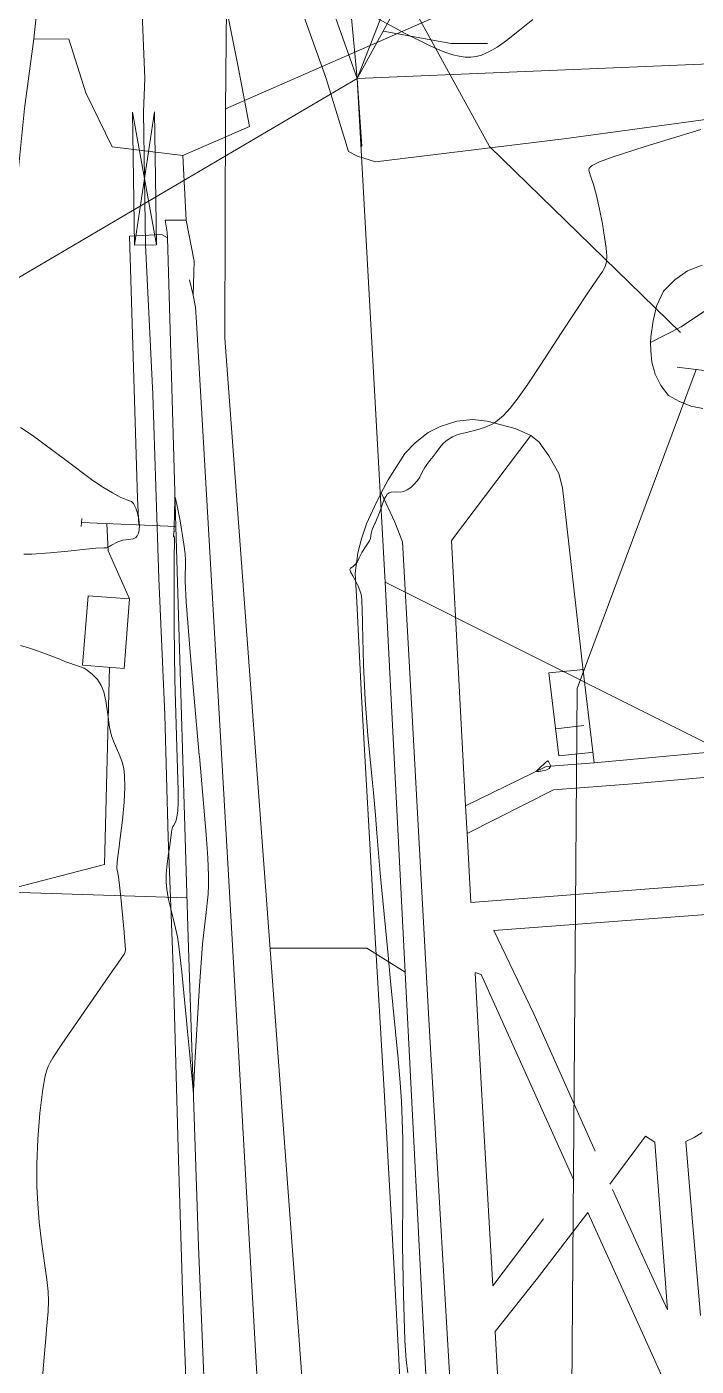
# Model space of a CAD drawing. Header units: metres. Extents: x 1233805 to 1234355, y 654698 to 655114.
# Drawn here: x 1233949.1 to 1233991.8, y 654744.9 to 654830.2 of the extents above; entities that cross this region are included whole.
import ezdxf

# ---------------------------------------------------------------- set-up
doc = ezdxf.new("R2010")
doc.units = ezdxf.units.M

msp = doc.modelspace()

# ---------------------------------------------------------------- linework, layer by layer
at = {"layer": 'ИИ_ВОДОПРОВОДЫ', "lineweight": 0}
for points in [[(1233967.944, 655082.797), (1233967.18, 655071.793), (1233964.522, 655012.19), (1233960.74, 654978.868), (1233962.888, 654934.908), (1233961.805, 654824.993), (1233961.762, 654810.371), (1233969.882, 654700.999)], [(1233961.805, 654824.993), (1234007.509, 654845.007), (1234046.966, 654859.039)]]:
    msp.add_lwpolyline(points, dxfattribs=at)
at = {"layer": 'ИИ_ГОРИЗОНТАЛИ_ОСН', "lineweight": 0}
for points, elevation in [([(1233971.295, 654830.837), (1233973.304, 654829.765), (1233974.774, 654829.032), (1233975.363, 654828.767), (1233975.855, 654828.571), (1233976.293, 654828.428), (1233976.693, 654828.333), (1233977.071, 654828.284), (1233977.431, 654828.28), (1233977.778, 654828.321), (1233978.117, 654828.409), (1233978.593, 654828.611), (1233979.118, 654828.92), (1233979.707, 654829.342), (1233980.538, 654830.003), (1233981.39, 654830.682)], 2.5), ([(1233992.089, 654823.658), (1233988.556, 654822.582), (1233986.445, 654821.895), (1233985.65, 654821.596), (1233985.378, 654821.473), (1233985.179, 654821.365), (1233985.053, 654821.271), (1233984.982, 654821.182), (1233984.963, 654821.095), (1233984.987, 654820.981), (1233985.094, 654820.645), (1233985.248, 654820.163), (1233985.445, 654819.466), (1233985.644, 654818.58), (1233985.824, 654817.657), (1233985.966, 654816.807), (1233986.059, 654816.115), (1233986.099, 654815.596), (1233986.083, 654815.232), (1233986, 654814.938), (1233985.827, 654814.62), (1233985.453, 654814.076), (1233984.934, 654813.329), (1233983.202, 654810.689), (1233981.903, 654808.694), (1233981.065, 654807.442), (1233980.45, 654806.575), (1233979.94, 654805.916), (1233979.521, 654805.449), (1233979.145, 654805.119), (1233978.944, 654804.977), (1233978.752, 654804.866), (1233978.313, 654804.687), (1233977.82, 654804.527), (1233977.419, 654804.419), (1233977.154, 654804.363), (1233976.781, 654804.28), (1233976.507, 654804.194), (1233976.275, 654804.09), (1233976.051, 654803.959), (1233975.843, 654803.807), (1233975.657, 654803.637), (1233975.462, 654803.412), (1233975.225, 654803.085), (1233975.049, 654802.838), (1233974.836, 654802.574), (1233974.638, 654802.328), (1233974.508, 654802.137), (1233974.347, 654801.833), (1233974.185, 654801.524), (1233974.035, 654801.295), (1233973.838, 654801.064), (1233973.614, 654800.862), (1233973.386, 654800.707), (1233973.167, 654800.611), (1233972.942, 654800.568), (1233972.652, 654800.57), (1233972.358, 654800.563), (1233972.23, 654800.514), (1233972.116, 654800.423), (1233972.013, 654800.291), (1233971.918, 654800.11), (1233971.745, 654799.631), (1233971.655, 654799.36), (1233971.337, 654798.588), (1233971.327, 654798.564), (1233971.16, 654798.171), (1233971.085, 654797.93), (1233971.065, 654797.77), (1233971.044, 654797.607), (1233970.989, 654797.466), (1233970.776, 654797.141), (1233970.495, 654796.716), (1233970.322, 654796.374), (1233970.186, 654796.101), (1233970.077, 654795.944), (1233969.993, 654795.866), (1233969.875, 654795.788), (1233969.762, 654795.707), (1233969.727, 654795.627), (1233969.767, 654795.483), (1233969.913, 654795.22), (1233970.064, 654794.96), (1233970.253, 654794.56), (1233970.42, 654794.118), (1233970.475, 654793.912), (1233970.492, 654793.72), (1233970.492, 654793.706), (1233970.494, 654793.675), (1233970.528, 654792.308), (1233970.531, 654792.106), (1233970.595, 654789.565), (1233970.708, 654787.334), (1233970.885, 654785.059), (1233971.173, 654782.042), (1233971.236, 654781.407), (1233971.37, 654779.976), (1233971.459, 654778.834), (1233971.459, 654778.833), (1233971.662, 654776.288), (1233972.163, 654771.054), (1233972.307, 654769.609), (1233972.808, 654764.45), (1233972.936, 654762.954), (1233973.018, 654761.735), (1233973.07, 654760.56), (1233973.098, 654759.311), (1233973.098, 654755.886), (1233973.092, 654752.528), (1233973.14, 654749.408), (1233973.241, 654746.499), (1233973.319, 654745.249), (1233973.416, 654744.45)], 2.5), ([(1233958.587, 654800.297), (1233958.581, 654800.104), (1233958.555, 654799.218), (1233958.545, 654798.939), (1233958.534, 654798.559), (1233958.533, 654798.422), (1233958.533, 654798.36), (1233958.527, 654798.288), (1233958.521, 654798.214), (1233958.529, 654798.164), (1233958.53, 654798.162), (1233958.524, 654798.057), (1233958.521, 654798.026), (1233958.496, 654797.725), (1233958.506, 654797.704), (1233958.533, 654797.767), (1233958.533, 654797.767), (1233958.545, 654797.579), (1233958.539, 654796.242), (1233958.538, 654796.094), (1233958.529, 654791.947), (1233958.568, 654788.599), (1233958.703, 654784.321), (1233958.79, 654781.541), (1233958.787, 654780.816), (1233958.76, 654780.255), (1233958.71, 654779.857), (1233958.631, 654779.582), (1233958.518, 654779.351), (1233958.516, 654779.349), (1233958.456, 654779.256), (1233958.417, 654779.144), (1233958.37, 654778.887), (1233958.249, 654778.034), (1233958.161, 654777.407), (1233958.155, 654777.367), (1233958.069, 654776.702), (1233958.028, 654776.189), (1233958.024, 654775.71), (1233958.057, 654775.258), (1233958.17, 654774.603), (1233958.401, 654773.679), (1233958.629, 654772.773), (1233958.738, 654772.227), (1233958.832, 654771.627), (1233959.018, 654769.969), (1233959.315, 654766.905), (1233959.383, 654766.2), (1233959.507, 654764.92), (1233959.615, 654763.8), (1233959.695, 654762.972), (1233959.695, 654762.972), (1233959.729, 654762.621), (1233959.739, 654762.523), (1233959.755, 654762.358), (1233959.757, 654762.336), (1233959.757, 654762.334)], 2.5), ([(1233959.756, 654762.383), (1233959.855, 654764.204), (1233960.122, 654768.79), (1233960.348, 654771.79), (1233960.549, 654773.595), (1233960.691, 654774.948), (1233960.718, 654775.513), (1233960.721, 654776.117), (1233960.68, 654777.252), (1233960.581, 654778.75), (1233960.144, 654783.724), (1233960.137, 654783.8), (1233959.568, 654790.08), (1233959.294, 654793.573), (1233959.235, 654794.885), (1233959.235, 654795.345), (1233959.255, 654795.75), (1233959.266, 654796.2), (1233959.23, 654796.637), (1233959.156, 654797.24), (1233958.92, 654798.737), (1233958.777, 654799.476), (1233958.637, 654800.063), (1233958.589, 654800.245)], 2.5), ([(1233982.284, 654782.863), (1233982.44, 654782.959), (1233982.526, 654783.082), (1233982.527, 654783.151), (1233982.485, 654783.235), (1233982.463, 654783.273), (1233982.438, 654783.322), (1233982.389, 654783.408), (1233982.348, 654783.436), (1233982.298, 654783.415), (1233982.204, 654783.329), (1233982.093, 654783.224), (1233981.929, 654783.078), (1233981.645, 654782.811), (1233981.627, 654782.774), (1233981.642, 654782.756), (1233981.789, 654782.766), (1233981.833, 654782.773), (1233981.91, 654782.783), (1233981.984, 654782.793), (1233982.14, 654782.82), (1233982.284, 654782.863)], 3)]:
    msp.add_lwpolyline(points, dxfattribs=dict(at, elevation=elevation))
at = {"layer": 'ИИ_ГОРИЗОНТАЛИ_УТОЛЩ', "lineweight": 0, "elevation": 2}
for points in [[(1233948.75, 654804.679), (1233949.477, 654804.181), (1233951.631, 654802.591), (1233953.276, 654801.373), (1233953.989, 654800.882), (1233954.594, 654800.507), (1233955.087, 654800.247), (1233955.517, 654800.078), (1233955.522, 654800.076), (1233955.816, 654799.961), (1233955.884, 654799.908), (1233955.943, 654799.828), (1233956.081, 654799.55), (1233956.204, 654799.211), (1233956.292, 654798.821), (1233956.317, 654798.427), (1233956.299, 654798.161), (1233956.253, 654797.942), (1233956.18, 654797.776), (1233956.081, 654797.662), (1233955.912, 654797.585), (1233955.626, 654797.547), (1233955.267, 654797.497), (1233954.95, 654797.385), (1233954.55, 654797.173), (1233954.442, 654797.112), (1233954.241, 654797.022), (1233954.071, 654797.009), (1233954.059, 654797.009), (1233953.547, 654796.992), (1233952.515, 654796.887), (1233952.21, 654796.852), (1233950.627, 654796.683), (1233949.454, 654796.607), (1233948.959, 654796.599)], [(1233948.749, 654790.779), (1233949.26, 654790.63), (1233949.829, 654790.441), (1233951.246, 654789.908), (1233951.573, 654789.78), (1233952.495, 654789.445), (1233952.788, 654789.337), (1233952.987, 654789.227), (1233953.339, 654788.952), (1233953.639, 654788.623), (1233953.877, 654788.247), (1233954.051, 654787.831), (1233954.188, 654787.262), (1233954.311, 654786.393), (1233954.423, 654785.581), (1233954.544, 654785.041), (1233954.667, 654784.687), (1233954.867, 654784.241), (1233955.081, 654783.761), (1233955.219, 654783.365), (1233955.318, 654782.951), (1233955.376, 654782.509), (1233955.399, 654781.753), (1233955.355, 654780.798), (1233955.246, 654779.655), (1233955.06, 654778.198), (1233955.055, 654778.162), (1233954.905, 654777.008), (1233954.884, 654776.58), (1233954.955, 654776.176), (1233954.989, 654776.031), (1233955.052, 654775.549), (1233955.056, 654775.508), (1233955.125, 654774.762), (1233955.341, 654772.517), (1233955.345, 654772.484), (1233955.435, 654771.391), (1233955.418, 654771.275), (1233955.345, 654771.13), (1233954.774, 654770.291), (1233954.606, 654770.05), (1233951.375, 654765.387), (1233950.791, 654764.511), (1233950.624, 654764.221), (1233950.497, 654763.956), (1233950.393, 654763.678), (1233950.308, 654763.37), (1233950.154, 654762.526), (1233949.968, 654760.985), (1233949.836, 654759.336), (1233949.774, 654757.759), (1233949.782, 654756.296), (1233949.836, 654755.214), (1233949.935, 654754.055), (1233950.078, 654752.821), (1233950.289, 654751.295), (1233950.415, 654750.396), (1233950.497, 654749.635), (1233950.52, 654749.014), (1233950.494, 654748.347), (1233950.401, 654747.222), (1233950.372, 654746.889), (1233950.046, 654742.971)]]:
    msp.add_lwpolyline(points, dxfattribs=at)
at = {"layer": 'ИИ_ДОРОГИ_АД', "lineweight": 0}
for points in [[(1233959.096, 654822.006), (1233963.325, 654823.85), (1233962.586, 654827.758), (1233961.317, 654834.175)], [(1233966.002, 654833.093), (1233968.19, 654826.985), (1233969.634, 654822.267), (1233970.21, 654821.971), (1233971.37, 654821.609), (1233983.364, 654823.071), (1233994.445, 654824.587), (1234002.148, 654825.517), (1234008.939, 654826.196), (1234013.097, 654826.94), (1234014.156, 654829.95), (1234015.401, 654834.283)], [(1233939.015, 654700.479), (1233939.498, 654709.184), (1233940.941, 654731.387), (1233942.25, 654752.471), (1233943.772, 654772.254), (1233945.987, 654795.42), (1233946.656, 654801.852), (1233948.989, 654825.012), (1233949.599, 654829.448), (1233951.829, 654829.422), (1233952.897, 654826.011), (1233954.591, 654822.566), (1233959.096, 654822.006)], [(1233959.289, 654817.888), (1233959.096, 654822.006)], [(1233959.742, 654813.113), (1233959.813, 654815.267), (1233959.289, 654817.888), (1233957.965, 654817.891), (1233958.079, 654817.133), (1233958.116, 654816.773)], [(1233958.116, 654816.773), (1233957.719, 654816.97), (1233955.687, 654816.865), (1233956.188, 654800.16), (1233956.273, 654798.473)], [(1233992.18, 654815.025), (1233991.255, 654814.655), (1233990.443, 654814.086), (1233989.723, 654813.372), (1233989.267, 654812.417), (1233989.065, 654811.472), (1233988.914, 654810.46), (1233988.898, 654810.096), (1233988.914, 654809.562), (1233988.97, 654808.852), (1233989.183, 654808.073), (1233989.558, 654807.347), (1233990.033, 654806.715), (1233990.729, 654806.333), (1233991.451, 654806.031), (1233992.228, 654805.88)], [(1233966.352, 654700.939), (1233965.556, 654712.617), (1233964.558, 654730.898), (1233962.037, 654775.424), (1233960.382, 654804.088), (1233959.962, 654811.361), (1233959.902, 654812.354), (1233959.742, 654813.113), (1233959.514, 654814.09)], [(1233990.85, 654811.09), (1233988.898, 654810.096)], [(1233994.986, 654784.199), (1233985.298, 654783.309), (1233984.585, 654789.365), (1233983.276, 654800.829), (1233983.042, 654801.747), (1233982.407, 654802.883), (1233981.789, 654803.736), (1233981.255, 654804.165), (1233980.267, 654804.607), (1233978.477, 654805.088), (1233977.552, 654805.194), (1233976.547, 654805.089), (1233975.49, 654804.743), (1233974.724, 654804.355), (1233973.897, 654803.706), (1233973.227, 654803.015), (1233972.178, 654801.347), (1233971.717, 654800.512), (1233971.295, 654799.654), (1233970.787, 654798.545), (1233970.471, 654797.596), (1233970.239, 654796.69), (1233970.07, 654795.391), (1233970.165, 654793.556), (1233970.467, 654787.523), (1233971.303, 654772.887), (1233971.907, 654762.434), (1233972.515, 654751.814), (1233972.923, 654744.088)], [(1233981.255, 654804.165), (1233976.201, 654797.474), (1233977.097, 654780.583), (1233977.198, 654778.809), (1233977.443, 654774.406), (1233988.26, 654775.245), (1233999.428, 654776.096), (1234012.021, 654777.044), (1234021.026, 654777.722), (1234020.367, 654784.861)], [(1233971.717, 654800.512), (1233972.601, 654798.647), (1233973.084, 654797.403), (1233973.524, 654789.402), (1233974.788, 654766.58), (1233975.441, 654755.306), (1233976.262, 654741.157), (1233976.908, 654729.643), (1233977.915, 654712.174), (1233978.349, 654704.684), (1233978.54, 654701.144)], [(1233954.246, 654798.557), (1233954.321, 654796.825), (1233955.682, 654793.759)], [(1233954.422, 654789.404), (1233954.089, 654776.841), (1233947.362, 654775.098), (1233946.748, 654767.544), (1233945.99, 654757.362), (1233945.775, 654747.888), (1233945.389, 654733.158), (1233944.577, 654715.305), (1233943.047, 654704.579), (1233942.66, 654702.051), (1233942.551, 654700.539)], [(1233984.209, 654789.217), (1233984.599, 654789.25)], [(1233977.198, 654778.809), (1233982.719, 654781.603), (1233987.733, 654781.976), (1234002.385, 654783.273), (1234011.303, 654784.089), (1234020.367, 654784.861)], [(1233977.097, 654780.583), (1233982.248, 654783.077), (1233985.298, 654783.309)], [(1233984.911, 654783.952), (1233985.218, 654783.995)], [(1233985.363, 654758.566), (1233981.466, 654767.315), (1233978.913, 654772.631), (1233997.23, 654774.02)], [(1233984.001, 654756.717), (1233978.105, 654769.821), (1233977.776, 654769.943), (1233977.714, 654769.93), (1233978.128, 654762.501), (1233978.845, 654749.99), (1233982.069, 654754.257)], [(1233986.294, 654756.461), (1233988.575, 654759.524), (1233989.175, 654759.144), (1233989.97, 654748.456), (1233989.303, 654749.918), (1233988.12, 654752.478), (1233986.468, 654756.125)], [(1233992.187, 654759.759), (1233991.67, 654759.442), (1233991.153, 654759.196), (1233991.412, 654755.801), (1233992.084, 654748.109)], [(1233987.121, 654738.172), (1233979.505, 654737.847), (1233978.993, 654747.088), (1233981.684, 654750.485), (1233984.9, 654754.652), (1233986.868, 654750.31), (1233989.076, 654745.431), (1233990.61, 654742.013)]]:
    msp.add_lwpolyline(points, dxfattribs=at)
at = {"layer": 'ИИ_ЛЭП_ВН', "lineweight": 0}
for points in [[(1233958.083, 654861.007), (1233970.192, 654826.909), (1233971.971, 654794.822), (1233974.531, 654745.11), (1233976.816, 654705.267), (1233977.1, 654701.12)], [(1233970.495, 654822.594), (1233970.192, 654826.909)], [(1233973.251, 654769.966), (1233970.821, 654771.512), (1233964.673, 654771.512)]]:
    msp.add_lwpolyline(points, dxfattribs=at)
at = {"layer": 'ИИ_ЛЭП_НН', "lineweight": 0}
for points in [[(1233970.192, 654826.909), (1233965.996, 654871.74)], [(1233970.192, 654826.909), (1233975.816, 654841.333)], [(1233970.192, 654826.909), (1233995.192, 654827.967), (1234027.123, 654834.629), (1234060.293, 654840.339), (1234091.863, 654838.846), (1234124.425, 654838.815)], [(1233970.192, 654826.909), (1233973.506, 654832.967)], [(1233971.849, 654829.938), (1233976.195, 654829.145), (1233978.506, 654829.145)], [(1233937.683, 654807.794), (1233970.192, 654826.909)], [(1233971.971, 654794.822), (1233997.198, 654782.193), (1234032.639, 654748.781)]]:
    msp.add_lwpolyline(points, dxfattribs=at)
at = {"layer": 'ИИ_ОГРАДЫ', "lineweight": 0}
for points in [[(1233958.642, 654798.375), (1233958.116, 654816.773)], [(1233952.615, 654798.374), (1233952.644, 654798.873)], [(1233962.455, 654700.874), (1233961.661, 654714.13), (1233960.08, 654752.511), (1233959.434, 654772.157), (1233958.642, 654798.375), (1233952.63, 654798.624)], [(1233984.209, 654789.217), (1233982.405, 654789.042), (1233983.044, 654783.752), (1233984.911, 654783.952)], [(1233982.868, 654785.485), (1233984.642, 654785.682)]]:
    msp.add_lwpolyline(points, dxfattribs=at)
at = {"layer": 'ИИ_СТРОЕНИЕ', "lineweight": 0}
msp.add_lwpolyline([(1233953.047, 654793.964), (1233952.702, 654789.538), (1233955.338, 654789.333), (1233955.682, 654793.759), (1233953.047, 654793.964)], dxfattribs=at)
at = {"layer": 'ИИ_ТЕПЛОТРАССА', "lineweight": 0}
for points in [[(1233965.667, 654846.192), (1233978.625, 654822.583), (1233990.812, 654810.725)], [(1233956.363, 654834.204), (1233956.664, 654826.916), (1233956.58, 654824.782), (1233956.702, 654816.315), (1233957.181, 654806.782), (1233957.561, 654795.066), (1233957.937, 654786.381), (1233958.155, 654778.554), (1233958.473, 654770.31), (1233958.818, 654757.999), (1233959.081, 654749.022), (1233959.509, 654738.118), (1233960.019, 654725.14), (1233960.546, 654712.625), (1233960.794, 654706.645), (1233960.89, 654704.332), (1233961.095, 654700.851)]]:
    msp.add_lwpolyline(points, dxfattribs=at)
at = {"layer": 'ИИ_ТЕПЛОТРАССА', "color": 7, "lineweight": 0}
for points in [[(1233955.88, 654824.772), (1233956.002, 654816.305), (1233957.403, 654816.325), (1233957.281, 654824.792)], [(1233955.88, 654824.772), (1233957.403, 654816.325)], [(1233957.281, 654824.792), (1233956.002, 654816.305)], [(1233990.85, 654811.09), (1233992.58, 654812.251), (1233993.101, 654811.019), (1233993.006, 654808.223), (1233990.589, 654808.531)]]:
    msp.add_lwpolyline(points, dxfattribs=at)
at = {"layer": 'ИИ_ТЕПЛОТРАССА', "lineweight": 0, "elevation": 25.52}
msp.add_lwpolyline([(1233983.772, 654729.333), (1233984.227, 654788.042), (1233991.798, 654808.377)], dxfattribs=at)
at = {"layer": 'ИИ_УГОДЬЯ', "lineweight": 0}
for points in [[(1233949.599, 654829.448), (1233950.476, 654837.905), (1233951.87, 654849.177), (1233953.36, 654857.671), (1233954.392, 654860.788), (1233955.552, 654865.094), (1233956.694, 654869.607), (1233958.666, 654875.374), (1233961.78, 654884.222), (1233964.138, 654890.145), (1233968.556, 654899.629), (1233972.035, 654906.497), (1233976.277, 654914.391), (1233981.463, 654922.849), (1233987.197, 654931.057), (1233990.583, 654933.67)], [(1233947.362, 654775.098), (1233959.357, 654774.715)]]:
    msp.add_lwpolyline(points, dxfattribs=at)

doc.saveas('drawing.dxf')
